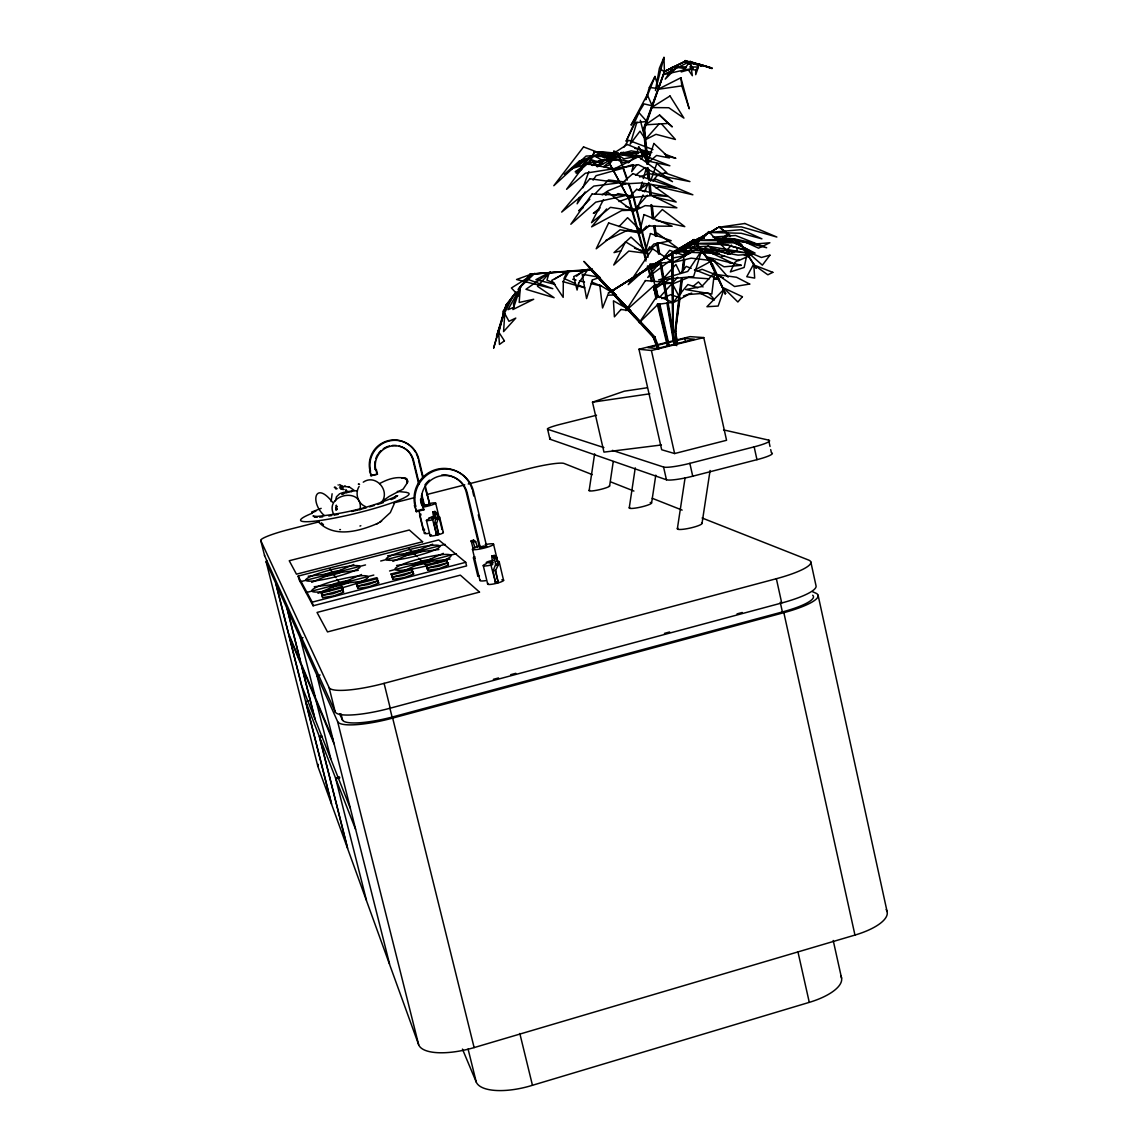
<?xml version="1.0" encoding="UTF-8"?>
<svg xmlns="http://www.w3.org/2000/svg" width="1148" height="1148" viewBox="0 0 1148 1148"><rect width="100%" height="100%" fill="white"/><g stroke="black" fill="none" stroke-linecap="round" stroke-linejoin="round"><path stroke-width="1.5" d="M698.4 67.029L695.731 70.071L695.717 74.677L698.4 67.029L689.747 66.928M495.62 582.983L493.095 570.915L495.663 564.328L494.142 558L491.731 556.062L494.3 555.402L496.74 557.325L498.404 564.787L495.635 570.255L498.16 582.323L495.62 582.983L490.397 563.022L492.937 562.362M613.979 151.062L613.635 159.802L613.993 151.149M384.264 500.327L384.307 499.409M359.97 509.942C364.562 485.948 322.703 494.257 334.082 515.036M339.621 493.769L336.479 496.768L335.446 500.844M380.878 502.394L388.942 496.553L403.178 489.077L407.31 482.82L406.363 479.06L407.999 481.27L407.353 482.648M676.746 345.692L674.866 331.499L681.223 278.993M682.07 271.99L685.256 245.758L686.404 245.5L685.126 255.99M681.812 278.806L675.44 331.399L680.047 297.949M682.644 271.904L684.136 259.577M684.552 256.162L685.83 245.586M680.477 294.462L682.386 278.72M683.433 269.981L684.71 259.491M589.154 490.497L594.621 453.847M609.602 486.02L613.247 461.553M629.248 507.89L635.26 467.867M651.59 503.011L655.795 475.143M677.363 528.754L685.112 477.654M702.016 523.431L710.081 470.479M684.567 61.346L685.313 60.571L701.758 65.91L684.567 61.346L701.758 65.91M685.184 61.26L664.247 71.578L685.571 61.318M701.155 65.996L701.887 65.206M663.975 57.4L655.436 90.52L659.397 68.206L663.975 57.4L664.448 71.894L660.66 69.124M407.411 482.476L406.564 478.716L401.599 477.841L406.564 478.716C397.308 475.803 387.766 479.089 379.629 483.566M633.524 165.011L631.673 171.655L636.81 164.838M635.389 158.381L638.632 146.772L647.716 162.141L638.632 146.772M642.306 182.015L639.823 190.597L644.143 183.651M643.296 178.586L646.281 168.282L648.821 179.992M649.366 87.406L645.779 99.747L654.991 76.457L658.679 88.64L649.366 87.406L654.991 76.457M689.288 64.475L690.206 61.361L663.185 74.72L686.246 69.526M515.854 292.281L506.01 304.981L496.524 336.364L504.144 312.959M505.149 309.659L506.01 304.981M636.953 122.018L630.195 144.103L640.01 131.173L645.09 138.822L640.326 120.282M438.665 534.164L436.455 534.624L438.665 534.164L436.47 524.062L438.034 518.968L436.599 512.769L434.934 511.42L432.796 511.965L434.446 513.314L435.723 518.566L434.346 524.607L436.556 534.71L432.236 518.15L434.346 517.619M650.615 181.154L656.857 163.317L666.859 172.717L658.435 174.238L652.839 180.595M648.146 163.963L644.631 128.777L643.425 128.949L664.663 71.018L644.516 129.093L643.425 128.949L646.941 164.164M643.899 129.207L664.663 71.018M579.467 197.356L577.128 203.799L585.093 191.974M582.983 187.698L588.838 171.597M394.352 503.498L390.334 512.568L379.959 522.11M359.152 486.379C354.703 493.209 357.76 503.57 365.423 506.541M643.081 194.959L636.781 209.137L639.565 207.085M644.487 191.802L648.692 182.36M381.839 501.963C390.377 490.555 375.539 473.579 363.256 482.174M566.71 272.88L563.984 278.476L575.191 283.513M332.116 493.769L331.112 501.489M603.461 199.695L591.521 222.698L610.449 207.343L632.591 210.687L607.45 192.032L605.857 195.103M717.356 252.359L719.007 249.432M721.461 245.055L723.929 240.678M725.579 237.751L728.033 233.374L717.572 242.917M649.711 246.763L647.156 251.283L659.081 242.716L678.181 248.37L657.388 233.231L655.68 236.23M693.105 240.305L694.052 239.545L711.961 264.384L693.105 240.305L694.052 239.545M711.344 264.585L712.291 263.696L725.393 293.644L711.172 264.298L725.393 293.644M394.926 498.146L396.361 495.864L394.898 497.184L397.682 495.649C371.622 507.574 342.893 513.945 314.437 516.729L317.465 516.801L313.002 515.969L315.356 517.346M623.737 147.389L628.487 140.214L652.982 149.57M593.071 180.15L596.056 175.716L623.637 168.024L608.239 168.914M640.928 159.385L644.014 155.296M518.049 289.468L530.749 273.755L526.372 279.394M506.684 304.78L516.528 292.094M519.8 287.861L523.086 283.628M677.75 277.228L659.383 297.576M680.922 273.167L686.217 266.379L691.196 268.359M659.77 262.519L647.716 277.429L673.847 257.812L685.012 255.703L669.628 250.336L664.147 257.109M606.589 208.979L591.607 226.859L621.771 210.529L637.04 210.098L625.516 206.367M726.928 250.321L731.405 245.084M659.139 123.912L645.033 139.898L656.01 134.316L675.426 139.468L661.478 123.869M647.501 195.203L632.935 211.648L645.162 205.621L676.889 207.831L650.184 194.701M642.894 230.074L646.539 226.213M653.815 218.522L662.324 209.539L684.782 226.63L656.139 220.373M619.045 226.572L627.583 217.689L642.493 232.226L628.544 229.815L605.642 240.549M589.857 199.25L578.692 210.83L583.084 207.831M594.808 194.112L608.454 179.963L625.23 182.044M609.588 158.783L605.986 162.327L597.218 166.847M657.761 349.136L653.37 337.455L654.848 336.938L653.585 337.742L590.947 270.024L591.593 269.421L654.848 336.938L659.239 348.619M590.947 270.024L592.225 269.235L591.636 270.01L530.189 274.128L592.282 269.837M628.157 162.887L636.006 155.669M708.416 251.283L711.028 248.886M653.585 337.742L654.848 336.938M596.73 166.288L607.263 158.567M693.22 286.254L698.429 281.906L703.006 286.957M635.49 175.357L645.033 167.551M600.16 207.874L593.344 213.37L599.026 210.141M615.17 195.791L617.897 193.596L631.658 196.121M576.54 276.18L584.203 269.995M724.775 293.859L725.895 293.242M641.675 231.351L649.567 225.367M738.867 259.548L734.706 262.591L730.358 271.918L744.148 267.484L747.19 253.45L744.421 255.487M710.54 232.599L717.371 227.778L710.268 232.542M659.54 115.058L645.291 124.859L668.222 123.424L672.298 126.868L659.54 115.058L668.222 123.424M581.806 169.416L576.167 173.305L590.302 156.315L619.748 156.659L591.708 162.585L588.881 164.537M591.708 165.082L600.892 160.132M602.14 194.83L608.01 190.826L627.009 183.106M706.006 235.412L682.429 250.723L703.724 237.421M670.174 278.62L653.47 289.856L675.899 264.471L680.19 273.353M674.479 253.263L688.57 243.95L674.837 253.335M659.339 263.15L655.293 265.762L659.813 262.892M659.784 263.452L651.016 269.077L660 263.423M675.871 253.148L698.73 238.239L676.502 253.062M662.066 259.821L680.405 248.097L611.841 291.118L688.025 243.519L663.429 259.061M610.119 156.759L614.381 154.047M638.274 190.066L648.534 183.694M652.939 180.968L655.867 179.145L692.875 194.801L659.268 186.981L655.91 187.827M659.426 264.126L656.412 265.977L659.454 264.14M677.435 252.947L709.177 232.37L676.172 253.981M602.973 157.018L615.601 151.493L604.924 156.917M554.455 279.194L565.95 272.334M671.752 252.876L694.066 239.745L671.752 252.876L672.972 252.861L672.814 334.168L671.752 252.876L672.972 252.861M318.369 521.838C334.168 538.498 359.353 531.237 377.62 523.431M376.286 524.191L381.624 521.163M685.83 245.672L719.595 226.83M698.601 248.456L672.341 262.677L691.153 258.156L715.233 260.998M694.468 270.239L713.138 260.108L728.119 277.142M448.438 564.974L439.182 568.604L427.845 570.312L425.865 564.974L446.4 559.65L448.438 564.974L447.476 564.127M592.468 165.513L595.554 163.877M598.625 162.241L604.781 158.984M609.387 156.53L612.472 154.894M413.653 573.986L404.225 577.659L392.96 579.353L391.081 573.971L411.716 568.633L413.653 573.986L412.806 573.11M378.711 583.055L369.096 586.771L357.903 588.45L356.11 583.026L376.86 577.659L378.711 583.055L377.965 582.151M351.374 491.645L352.364 491.229L341.43 493.87L343.711 493.941M343.568 592.167L333.781 595.941L322.66 597.591L320.966 592.124L341.831 586.728L343.568 592.167L342.951 591.234M680.864 77.763L657.962 89.329L681.84 85.856L689.231 108.816L680.864 77.763L681.84 85.856M664.247 71.578L684.954 61.404M607.364 157.061L615.457 153.201M618.987 154.55L623.665 152.325M661.779 298.623L670.762 294.606L678.382 297.361M403.436 570.972L443.343 553.365M318.01 593.315L361.534 574.517M392.831 561.401L432.681 544.181M391.195 499.61L394.381 498.246M311.696 582.337L353.785 564.5M311.811 512.826L315.901 511.133M311.61 512.065L321.167 508.349M721.317 256.879L724.488 255.631M727.66 254.382L737.174 250.623L736.801 247.538M697.066 271.244L702.074 269.321L723.384 277.802M690.249 253.062L685.327 254.913L708.66 231.58L730.358 254.253M705.016 247.48L708.287 246.246L728.234 254.196M338.1 484.901L338.287 485.087M360.831 525.755L359.941 526.028M674.034 344.543L672.828 333.767L674.622 344.515M639.565 176.979L648.907 173.592L689.934 181.571L664.821 172.831M653.37 337.455L658.364 348.906M677.679 343.596L675.455 331.255L677.09 343.812M618.959 201.56L631.773 197.011M340.54 493.382L344.587 492.105M683.49 295.969L691.684 293.099M337.354 506.541L336.177 507.717L337.297 509.152M661.42 444.979L603.963 452.125L592.497 402.187L624.297 391.181L647.329 387.751M377.549 504.46L383.418 502.566M657.603 297.332L655.451 284.962L658.206 297.131M711.172 264.298L712.291 263.696M434.92 516.901L428.907 517.992L434.891 516.098M622.919 167.694L632.634 164.623M672.011 253.521L672.369 252.703L672.814 334.168M462.443 1049.085L476.262 1082.09A48.417 18.669 -14.9 0 0 532.457 1085.291L809.283 1002.362A47.412 17.909 -11.6 0 0 840.795 975.944M300.647 638.948L316.776 674.995L389.889 965.281L418.633 1044.637A49.995 18.052 -15.3 0 0 474.124 1047.593L854.959 935.075A48.632 17.077 -11.1 0 0 886.156 909.56M694.066 239.745L694.339 240.406M337.268 509.382L336.249 509.683C335.589 512.769 336.163 502.408 336.464 505.895M369.512 506.856L374.435 505.421M719.05 226.988L730.602 235.727M530.189 274.128L592.225 269.235M530.233 274.716L530.85 273.927M322.028 736.585L319.618 737.231L335.532 777.985L339.478 776.909M339.822 777.813L335.876 778.889L355.55 829.301M309.027 700.725L305.712 701.6L319.331 736.485L321.727 735.839M339.664 713.956L342.578 720.255A47.814 9.959 -14.3 0 0 392.099 717.084L782.391 611.941A43.854 8.883 -12.1 0 0 812.655 595.224M320.077 674.995L317.121 675.785L337.612 721.59A51.029 10.633 -14.3 0 0 392.673 718.088L783.854 612.673A49.608 10.045 -12.1 0 0 815.754 593.129L812.497 591.694M493.353 679.343L498.533 677.951M510.63 674.708L515.825 673.316M664.448 633.38L669.643 631.988M737.045 613.879L742.225 612.487M319.13 521.838L289.655 529.314A31.886 3.803 -14 0 0 260.754 540.521L264.614 555.776L335.187 711.875A51.072 10.418 -14.3 0 0 390.22 708.187L781.716 602.987A49.651 9.83 -12.1 0 0 816.027 585.781L810.832 561.975M360.572 509.281L366.399 507.732M260.754 540.521L329.089 687.552A51.143 9.844 -14.2 0 0 384.092 683.361L776.364 578.707A49.723 9.284 -12.2 0 0 808.536 560.023L702.102 517.992M652.365 206.181L653.585 218.507L652.394 218.737L650.988 204.66M315.083 696.807L300.848 662.798L287.33 609.201L300.36 638.302L303.015 637.614M495.663 564.328L498.246 563.654M495.821 565.462L498.404 564.787M493.095 570.915L495.635 570.255M495.577 583.27L498.117 582.61M620.896 250.838L614.008 252.617L630.984 237.048L647.415 252.259L634.543 248.226M441.65 475.085A23.391 23.089 -54 0 1 466.332 492.549L479.376 547.151L484.069 545.946M479.878 547.524L486.637 546.276L480.366 547.897L479.376 547.151M306.143 592.569L373.803 575.062M389.545 570.986L456.387 553.695M320.966 592.124L321.526 593.057L342.448 587.647M356.11 583.026L356.784 583.93L377.592 578.549M391.081 573.971L391.855 574.847L412.562 569.494M440.215 561.731A28.743 4.233 -13.7 0 0 437.933 555.144A28.743 4.233 -13.7 0 0 395.744 567.944A28.743 4.233 -13.7 0 0 426.712 565.821L447.347 560.482M298.15 576.095L312.213 602.14L465.715 562.319L466.59 565.921L313.117 605.785L298.982 579.439L298.15 576.095L438.737 539.933L465.715 562.319M494.142 558L496.74 557.325M494.472 558.99L497.055 558.33M436.527 534.954L438.651 534.423M596.529 415.232L560.698 424.229A17.019 1.722 -13.1 0 0 547.639 429.295L549.935 439.196L666.457 479.778A21.984 2.985 -12.6 0 0 692.732 476.205L756.962 459.674A21.941 2.942 -12.4 0 0 771.413 452.786L770.71 449.614M300.331 581.735L365.523 564.931M380.706 561.013L445.137 544.396M472.919 547.912L471.125 540.765L473.665 540.12L475.631 541.569L477.425 547.108M471.254 541.569L473.665 540.938L473.55 540.148M471.24 540.751L473.191 542.186L475.631 541.569M417.054 510.659L423.153 509.109L423.985 509.741L416.337 511.692L414.916 505.622A29.92 29.532 -54 0 1 469.503 483.121M434.446 513.314L436.599 512.769M434.705 514.132L436.857 513.587M674.622 453.546L726.555 440.287L703.767 337.584L690.063 336.637L638.962 349.25L661.679 449.758L674.622 453.546L651.418 350.513L638.962 349.25M435.723 518.566L437.876 518.006M435.881 519.513L438.034 518.968M434.346 524.607L436.47 524.062M612.429 450.375L663.573 467.035A21.999 2.856 -12.7 0 0 689.848 463.347L754.15 446.859A21.956 2.813 -12.4 0 0 768.629 440.115L770.021 446.457M393.678 502.924L414.485 497.644M426.626 494.573L464.768 484.887M468.241 484.011L528.927 468.614A31.111 3.688 -13.2 0 1 564.084 463.476L592.354 474.641M414.256 505.794L415.719 506.239A30.02 29.618 -54.1 0 1 437.675 469.876A30.02 29.618 -54.1 0 1 473.579 491.531L486.637 546.276M423.985 509.741L422.048 504.632A23.462 23.161 -54.1 0 1 439.21 476.205A23.462 23.161 -54.1 0 1 467.279 493.123L480.366 547.897M425.234 505.292L427.845 504.618M424.272 505.881L429.496 504.546M421.488 495.506L423.942 505.622L429.854 504.804L425.363 486.207M370.531 475.358L377.462 474.196L371.091 475.803L370 470.838A24.883 24.696 -50 0 1 415.547 452.24M642.478 191.185L645.836 190.353M374.736 465.399A19.459 19.301 -50 0 0 375.281 469.518L376.386 469.805L377.462 474.196M369.455 470.981L370.56 471.268A24.955 24.754 -50.1 0 1 388.828 441.062A24.955 24.754 -50.1 0 1 418.833 459.157L423.325 477.755M375.281 469.518L376.386 469.805M628.257 183.479L634.471 199.695L641.33 227.548M629.951 201.13L604.809 154.736L629.951 201.115L646.094 259.19M684.811 338.517L647.831 347.657L656.943 348.533L694.569 339.234L684.811 338.517L685.586 341.946M651.418 350.513L703.767 337.584M346.194 491.688L356.827 490.684M351.661 511.463L359.109 509.669M432.868 519.743L432.193 519.901A6.845 0.89 -13.6 0 1 426.611 520.561A6.845 0.89 -13.6 0 1 428.979 519.039M492.521 564.687L490.411 565.189A8.251 1.277 -13.5 0 1 483.538 565.864A8.251 1.277 -13.5 0 1 486.149 563.84M340.454 529.558L339.736 529.601M636.925 156.243L623.895 158.84L617.15 154.42M643.425 128.949L644.516 129.093M334.843 514.978L338.129 514.347M328.787 515.983L331.729 515.524M685.256 245.758L686.404 245.5M664.003 70.932L664.864 71.492M665.151 71.276L664.046 71.104M592.497 402.187L649.854 393.793M713.195 254.296L716.539 253.823M653.011 218.579L651.576 204.588M674.866 331.471L676.029 331.184M387.594 555.79L438.88 549.519M319.661 517.174L322.76 516.815M396.591 565.447L450.03 559.133M308.181 576.239L358.291 570.326M314.222 586.743L366.399 580.788M341.013 486.365L349.236 486.881L354.144 490.368M629.305 161.811L623.149 162.385L614.295 158.582L629.19 161.351M707.685 293.041L688.7 294.462L672.57 303.043L687.867 284.532L697.869 287.789M704.312 237.765L700.84 238.023L704.312 238.067M712.994 237.134L735.567 235.498L766.663 247.767L730.429 238.454L714.759 238.224M636.853 155.755L628.573 156.128L618.987 154.176M697.998 242.859L690.881 243.146L697.74 243.476M717.6 242.084L731.85 241.525L755.126 253.105L726.899 244.883L721.762 244.639M620.924 152.526L638.087 153.028M686.274 66.885L672.427 66.728L685.743 68.636M621.054 152.698L638.518 153.43M397.351 491.387L406.162 492.32M335.23 487.369L334.283 487.326L335.89 487.498M339.435 487.857L342.764 488.187M335.46 488.517L336.436 488.589M709.206 278.806L688.685 277.414L672.47 284.001L679.085 296.356M714.329 279.151L719.452 279.509L694.526 269.665M335.532 488.618L337.11 488.704M340.726 489.148L344.156 489.536M719.294 253.622L673.704 251.556L694.856 250.207L715.706 252.79M340.726 487.943L341.487 488.015M641.919 153.76L650.414 154.578M359.051 484.198L358.305 484.126L359.568 484.341M342.061 489.249L342.85 489.335M641.574 153.43L650.285 154.463M728.994 262.634L732.424 263.036L701.758 248.384M689.073 69.124L695.731 70.071M341.143 488.101L342.52 488.302M348.031 486.637L349.236 486.881M344.716 485.963L345.448 486.121M645.592 160.533L669.872 165.771L641.919 154.578M723.541 429.883L768.629 440.115M653.456 196.825L676.186 202.048L651.576 184.426M572.709 279.265L576.081 280.069M579.453 280.858L584.519 282.064M591.263 283.656L601.394 286.039L591.464 282.006M634.758 148.307L651.877 152.469M665.567 155.812L675.842 158.309L664.405 153.947M555.044 284.36L535.915 279.682L549.289 272.507L546.95 280.141L554.341 283.197M684.696 60.657L701.284 65.307M562.879 281.604L584.791 287.832L578.391 284.962M547.639 429.295L603.905 447.605M749.73 242.257L754.609 244.05L769.878 242.759L758.584 248.183L744.392 241.654M610.636 481.873L633.926 491.057M652.222 498.289L682.142 510.114M432.236 518.15L433.801 518.753L432.796 511.965M490.397 563.022L492.722 564.084L491.731 556.062M699.749 292.955L713.999 300.058M339.822 486.178L341.917 487.312M343.338 486.881L339.679 484.571M345.821 491.1L346.854 492.506L345.921 492.133M429.854 504.804L425.492 489.12M420.627 500.844L422.005 501.848L423.253 505.823M422.708 504.46L421.89 503.857L422.521 506.483M414.916 505.622L415.719 506.239M498.16 582.323L495.319 570.829M736.112 240.262L741.608 244.811M719.05 226.802L730.071 235.885M735.581 240.42L741.608 244.711L756.274 268.273L741.077 244.868M626.995 307.75L630.123 310.347L620.207 300.446L635.016 317.365L628.143 309.113M345.964 491.157L346.71 492.363L345.806 491.846M321.411 522.828L323.478 524.708M425.865 564.974L427.845 570.312M409.018 548.859L417.111 556.622M418.762 558.201L426.712 565.821M591.593 269.421L654.245 337.153L658.636 348.834M591.579 269.837L654.188 337.526M708.718 293.271L714.429 299.585M611.324 291.764L605.412 285.034L615.342 294.347L611.267 290.875L621.958 303.89L613.678 294.462M332.49 502.178C314.911 479.964 309.702 502.465 324.296 515.552M693.435 239.717L711.961 264.384M687.896 69.153L692.359 75.711L690.206 61.361M330.208 569.15L335.89 577.587M337.053 579.324L343.166 588.407M345.921 489.493L347.413 491.947M266.164 561.874L275.764 583.356L331.499 804.059L317.853 766.376L266.164 561.874A31.843 4.118 -14.1 0 1 266.767 560.626M491.66 562.692L492.119 563.725M333.02 739.656L315.399 697.554L300.36 638.302M316.374 701.442L334.111 743.947M433.298 517.877L433.628 518.724M330.681 758.742L315.169 719.581L301.752 666.371L316.059 700.696L331.026 759.603L350.212 808.049M473.191 542.186L474.985 547.74M366.269 900.075L347.873 849.29L319.618 737.231M389.387 963.918L366.671 901.194L335.532 777.985M627.181 178.428L618.155 153.99L627.138 180.207M628.874 183.336L634.485 199.723M647.989 266.02L652.251 281.389M629.319 201.287L645.951 261.084M647.372 266.207L651.648 281.59M319.331 736.485L347.543 848.358L331.786 804.834L305.712 701.6M340.956 713.783L342.578 720.255M312.213 602.14L313.117 605.785M329.089 687.552L335.187 711.875M337.612 721.59L418.633 1044.637M321.526 593.057L322.66 597.591M384.092 683.361L390.22 708.187M392.673 718.088L474.124 1047.593M389.646 707.211L392.099 717.084M356.784 583.93L357.903 588.45M468.083 1049.057L476.262 1082.09M341.831 586.728L342.391 588.981M642.191 231.035L648.175 255.387M650.313 264.083L654.604 281.475M633.868 199.867L648.003 257.31M649.711 264.27L654.848 285.149M391.855 574.847L392.96 579.353M411.716 568.633L412.261 570.872M519.814 1033.458L532.457 1085.291M375.826 469.389L376.888 473.765M370.015 471.412L371.091 475.803M656.627 298.695L653.686 286.512L656.025 298.896M657.89 303.919L667.978 345.692M657.287 304.134L667.39 345.921M418.561 460.448L422.636 477.31M419.307 484.155L413.581 460.477A19.502 19.358 -50.1 0 0 390.119 446.328A19.502 19.358 -50.1 0 0 375.841 469.948M421.761 494.3L424.616 506.139M418.633 483.695L412.921 460.075A19.459 19.301 -50 0 0 399.131 446.012M426.439 520.489L430.156 535.872M418.948 510.803L424.416 533.375M419.623 515.065L423.268 530.075M415.059 506.411L416.337 511.692M439.641 517.117L443.343 532.485M435.666 503.097L441.951 529.156M435.781 522.512L438.565 534.078M499.136 561.616L503.599 580.429M493.54 544.166L497.658 561.516M472.603 490.957L473.823 496.065M478.3 514.835L479.52 519.958M483.294 565.734L487.713 584.217M472.459 549.261L479.936 580.486M473.464 557.914L477.755 575.851M659.784 304.077L669.227 345.792M659.182 304.277L668.638 346.022M663.573 467.035L666.457 479.778M689.848 463.347L692.732 476.205M797.932 951.764L809.283 1002.362M776.364 578.707L781.716 602.987M783.854 612.673L854.959 935.075M780.253 602.284L782.391 611.941M833.218 940.47L841.584 978.168M754.15 446.859L756.962 459.674M818.108 595.281L887.103 911.641M437.374 533.619L437.589 534.695M496.61 581.677L496.84 582.94M653.599 225.783L655.422 236.33M656.627 243.362L658.435 253.909M659.957 262.705L666.299 299.628M666.902 303.144L674.149 345.347M654.805 225.582L656.613 236.129M657.818 243.161L659.641 253.694M661.148 262.49L675.325 345.089M654.216 225.611L656.01 236.301M657.23 243.189L659.024 253.88M660.559 262.519L666.888 299.599M667.505 302.943L674.737 345.304M735.897 239.846L736.442 244.467M648.677 169.244L649.725 179.805M650.256 185.072L651.131 193.869M644.042 128.82L647.529 164.107M647.903 167.551L649.108 179.949M649.495 183.379L650.514 194.026M647.285 167.68L648.347 178.241M648.878 183.522L649.926 194.098M434.934 511.42L434.992 512.18M494.3 555.402L494.343 556.292M264.614 555.776A31.857 4.018 -14 0 1 264.657 555.23M317.853 766.376A31.427 7.089 -14.7 0 1 318.254 764.367M701.586 522.986A12.614 2.009 -12.6 0 1 689.618 528.18A12.614 2.009 -12.6 0 1 677.822 528.123M650.227 502.465A11.451 1.665 -12.8 0 1 641.56 506.899A11.451 1.665 -12.8 0 1 629.721 507.344M609.358 485.704A10.49 1.392 -13 0 1 598.883 489.809A10.49 1.392 -13 0 1 589.641 490.024M549.935 439.196A17.005 1.794 -13.1 0 1 550.552 438.106M406.507 492.492A55.822 6.414 -13.8 0 1 345.749 515.725A55.822 6.414 -13.8 0 1 312.17 513.271M424.545 530.204A6.673 0.89 -13.6 0 1 424.559 529.099M420.914 515.179A6.687 0.847 -13.6 0 1 420.929 514.117M442.884 532.356A6.845 0.933 -13.6 0 1 440.373 534.121A6.845 0.933 -13.6 0 1 431.863 535.987A6.845 0.933 -13.6 0 1 431.461 534.853M437.072 517.117A6.845 0.89 -13.6 0 1 437.13 518.552M416.365 453.776A24.883 24.696 -50 0 1 418.159 458.755M374.75 464.022A19.459 19.301 -50 0 1 375.066 461.266M375.783 458.583A19.459 19.301 -50 0 1 377.549 454.809M378.309 453.647A19.459 19.301 -50 0 1 381.079 450.518M383.245 448.796A19.459 19.301 -50 0 1 389.545 445.955M392.272 445.481A19.459 19.301 -50 0 1 396.419 445.51M428.95 503.628A9.026 1.105 -13.6 0 1 435.078 503.685A9.026 1.105 -13.6 0 1 422.665 507.215M422.335 505.321A9.026 1.105 -13.6 0 1 424.416 504.718M441.578 528.912A9.012 1.22 -13.6 0 1 441.722 529.529M428.993 533.361A9.012 1.22 -13.6 0 1 425.492 532.5M479.39 576.095A7.993 1.277 -13.5 0 1 478.185 575.076M475.085 558.115A8.007 1.205 -13.5 0 1 474.87 556.665M501.805 579.826A8.237 1.349 -13.5 0 1 501.719 581.634A8.237 1.349 -13.5 0 1 491.531 584.303A8.237 1.349 -13.5 0 1 488.13 583.399M495.893 561.53A8.251 1.277 -13.5 0 1 497.744 562.936M492.578 561.803A4.649 0.718 -13.5 0 1 486.221 562.549A4.649 0.718 -13.5 0 1 493.353 560.353M470.293 484.599A29.92 29.532 -54 0 1 472.172 489.335M421.23 504.015A23.391 23.089 -54 0 1 420.584 499.079M424.904 484.944A23.391 23.089 -54 0 1 429.481 480.094M485.202 544.611A10.834 1.593 -13.5 0 1 491.947 545.501A10.834 1.593 -13.5 0 1 474.669 549.677A10.834 1.593 -13.5 0 1 479.778 545.917M485.676 580.658A10.82 1.751 -13.5 0 1 480.165 579.97M330.854 590.273A29.016 4.276 -14.1 0 1 318.757 586.169A29.016 4.276 -14.1 0 1 365.093 575.722A29.016 4.276 -14.1 0 1 342.635 587.604M438.723 562.247A28.743 4.233 -13.7 0 1 435.523 563.309M563.309 281.274L563.18 297.361L551.743 280.37L569.552 270.67L563.309 281.274M519.527 287.674L519.169 296.313L511.405 287.976L534.853 273.324L519.527 287.674M504.747 313.548L503.585 331.614L515.782 318.082L508.98 321.311L504.747 313.548M520.231 288.019L519.183 302.455L533.705 299.269L512.926 309.544L520.231 288.019M498.318 332.891L498.017 335.647L502.881 316.432L498.318 332.891M714.443 272.65L711.832 294.06L685.657 289.54L701.643 286.613L714.443 272.65M578.635 283.169L577.085 290.042L573.713 276.568L588.106 269.249L578.635 283.169M643.971 214.576L639.135 233.962L648.95 226.013L672.154 226.242L643.971 214.576M498.663 330.509L493.654 348.031L498.663 330.509M650.428 233.561L644.702 254.009L653.929 244.022L671.193 240.678L650.428 233.561M701.485 250.967L693.622 276.524L658.579 279.954L687.724 271.445L701.485 250.967M592.368 279.954L586.571 298.58L582.208 274.272L600.002 277.328L592.368 279.954M653.886 143.471L647.372 163.317L656.584 155.454L669.399 157.965L653.886 143.471M724.001 289.224L718.16 306.042L706.938 306.731L724.001 289.224M607.737 295.136L602.557 307.98L599.787 285.091L616.289 294.95L607.737 295.136M521.422 285.364L513.472 303.646L513.816 307.32L508.033 309.673L521.422 285.364M594.391 151.866L589.929 161.796L594.391 151.866L605.427 154.42L594.406 151.952M638.962 112.662L626.105 141.304L635.117 122.822L646.769 121.43L638.962 112.662M608.641 222.956L596.199 248.8L620.107 229.772L639.35 232.829L608.641 222.956M512.826 296.442L503.427 315.413L502.881 311.524L512.826 296.442M625.545 241.826L613.735 265.03L628.817 251.068L644.372 253.062L625.545 241.826M647.3 94.667L631.07 125.103L644.028 103.894L652.107 105.774L647.3 94.667M753.748 263.997L746.76 276.725L754.681 278.103L753.748 263.997M673.589 66.656L665.252 79.112L677.148 67.129L673.589 66.656M645.406 280.571L625.918 310.62L655.02 284.704L673.187 282.982L645.406 280.571M657.201 295.71L639.249 322.688L657.962 304.335L672.699 302.354L657.201 295.71M689.073 62.494L684.811 68.794L681.238 71.922L693.263 68.521L689.073 62.494M652.538 248.757L628.2 284.675L651.404 263.94L672.47 261.959L652.538 248.757M592.095 194.026L570.843 224.247L595.755 202.163L626.822 195.26L592.095 194.026M585.537 163.533L566.581 189.305L585.351 173.233L613.577 168.77L585.537 163.533M769.935 255.172L762.372 265.174L746.788 251.426L761.44 257.468L769.935 255.172M583.543 146.915L553.81 185.718L586.097 156.056L605.814 155.339L583.543 146.915M614.223 157.95L608.569 165.255L603.661 166.589L614.223 157.95M531.682 274.013L527.549 279.222L552.819 288.679L516.557 279.509L531.682 274.013M589.871 178.744L561.688 212.079L593.832 186.076L619.518 182.833L589.871 178.744M742.412 296.715L737.863 301.981L723.541 287.847L742.412 296.715M550.208 272.148L537.522 286.297L554.125 297.734L525.985 289.296L550.208 272.148M620.996 309.472L614.41 316.834L613.434 300.805L630.998 310.85L620.996 309.472M636.681 189.348L628.358 197.915L653.973 195.361L668.093 196.48L636.681 189.348M592.727 155.238L582.811 165.212L570.7 169L580.343 164.207L592.727 155.238M579.396 161.007L564.342 174.324L580.788 162.298L600.246 153.732L579.396 161.007M591.277 160.376L581.433 169.057L575.177 171.827L591.277 160.376M632.878 173.621L621.068 184.053L641.388 182.948L676.488 188.43L632.878 173.621M504.417 340.87L499.437 344.457L498.591 331.872L504.417 340.87M693.822 240.076L628.803 280.829L693.822 240.076M627.267 144.461L607.12 157.549L631.185 150.876L650.428 153.961L627.267 144.461M675.182 251.197L608.297 293.142L675.182 251.197M670.001 95.987L651.461 107.568L668.796 107.74L683.935 118.115L670.001 95.987M447.892 562.721L438.636 566.337L427.3 568.059L447.892 562.721M413.108 571.733L403.68 575.406L392.401 577.1L413.108 571.733M378.151 580.802L368.537 584.519L357.344 586.197L378.151 580.802M343.008 589.9L333.221 593.674L322.086 595.324L343.008 589.9M638.503 156.659L613.348 169.373L638.245 164.652L672.498 181.671L638.503 156.659M772.834 272.349L767.854 274.803L754.222 265.116L772.834 272.349M753.002 254.153L738.494 260.696L700.94 248.427L738.035 255.129L753.002 254.153M498.031 582.208L495.491 582.868L498.031 582.208M479.505 592.095L327.51 631.917L317.035 612.444L460.348 575.148L479.505 592.095M422.593 541.741L296.457 574.172L289.239 560.741L409.319 530.003L422.593 541.741M602.944 163.647L596.027 164.953L591.335 159.672L602.944 163.647M749.701 284.058L734.562 286.526L717.443 274.602L736.528 277.271L749.701 284.058M744.865 223.487L719.193 227.218L741.421 226.888L776.866 237.048L744.865 223.487M601.825 151.88L597.778 152.254L618.872 153.373L601.825 151.88M741.579 229.629L709.134 232.456L741.149 233.259L761.928 238.841L741.579 229.629M741.292 265.332L724.044 266.81L707.469 257.109L741.292 265.332M708.115 246.217L680.147 247.71L708.503 249.073L747.879 253.062L708.115 246.217M734.562 238.942L692.531 240.319L732.266 240.764L753.705 243.06L734.562 238.942M735.165 242.716L686.992 243.62L725.579 244.553L750.433 251.211L735.165 242.716M616.447 160.218L601.696 159.988L593.329 155.224L608.569 157.262L616.447 160.218M621.499 153.932L601.48 153.186L641.976 156.085L621.499 153.932M711.186 67.761L698.974 64.159L712.061 68.177L711.186 67.761M704.628 66.01L691.541 62.078L712.176 68.521L704.628 66.01M599.127 276.84L594.779 273.21L603.618 283.929L583.901 261.385L599.127 276.84M287.1 608.67L275.965 583.815L288.421 633.108L300.589 662.181L287.1 608.67M301.493 665.74L289.239 636.379L301.608 685.356L314.882 718.863L301.493 665.74M333.508 586.642A10.59 1.564 -14.1 0 0 350.197 581.591A10.59 1.564 -14.1 0 0 336.464 583.17A10.59 1.564 -14.1 0 0 333.508 586.642M396.749 559.837A27.696 3.932 -13.7 0 0 439.698 546.864A27.696 3.932 -13.7 0 0 402.518 551.514A27.696 3.932 -13.7 0 0 396.749 559.837M407.009 555.288A10.117 1.435 -13.7 0 0 422.737 550.552A10.117 1.435 -13.7 0 0 409.248 552.217A10.117 1.435 -13.7 0 0 407.009 555.288M416.868 565.06A10.49 1.55 -13.7 0 0 433.169 560.124A10.49 1.55 -13.7 0 0 419.12 561.803A10.49 1.55 -13.7 0 0 416.868 565.06M315.8 580.73A27.939 3.961 -14 0 0 359.755 567.471A27.939 3.961 -14 0 0 323.392 571.891A27.939 3.961 -14 0 0 315.8 580.73M326.663 576.009A10.203 1.449 -14 0 0 342.764 571.187A10.203 1.449 -14 0 0 329.576 572.752A10.203 1.449 -14 0 0 326.663 576.009"/></g></svg>
